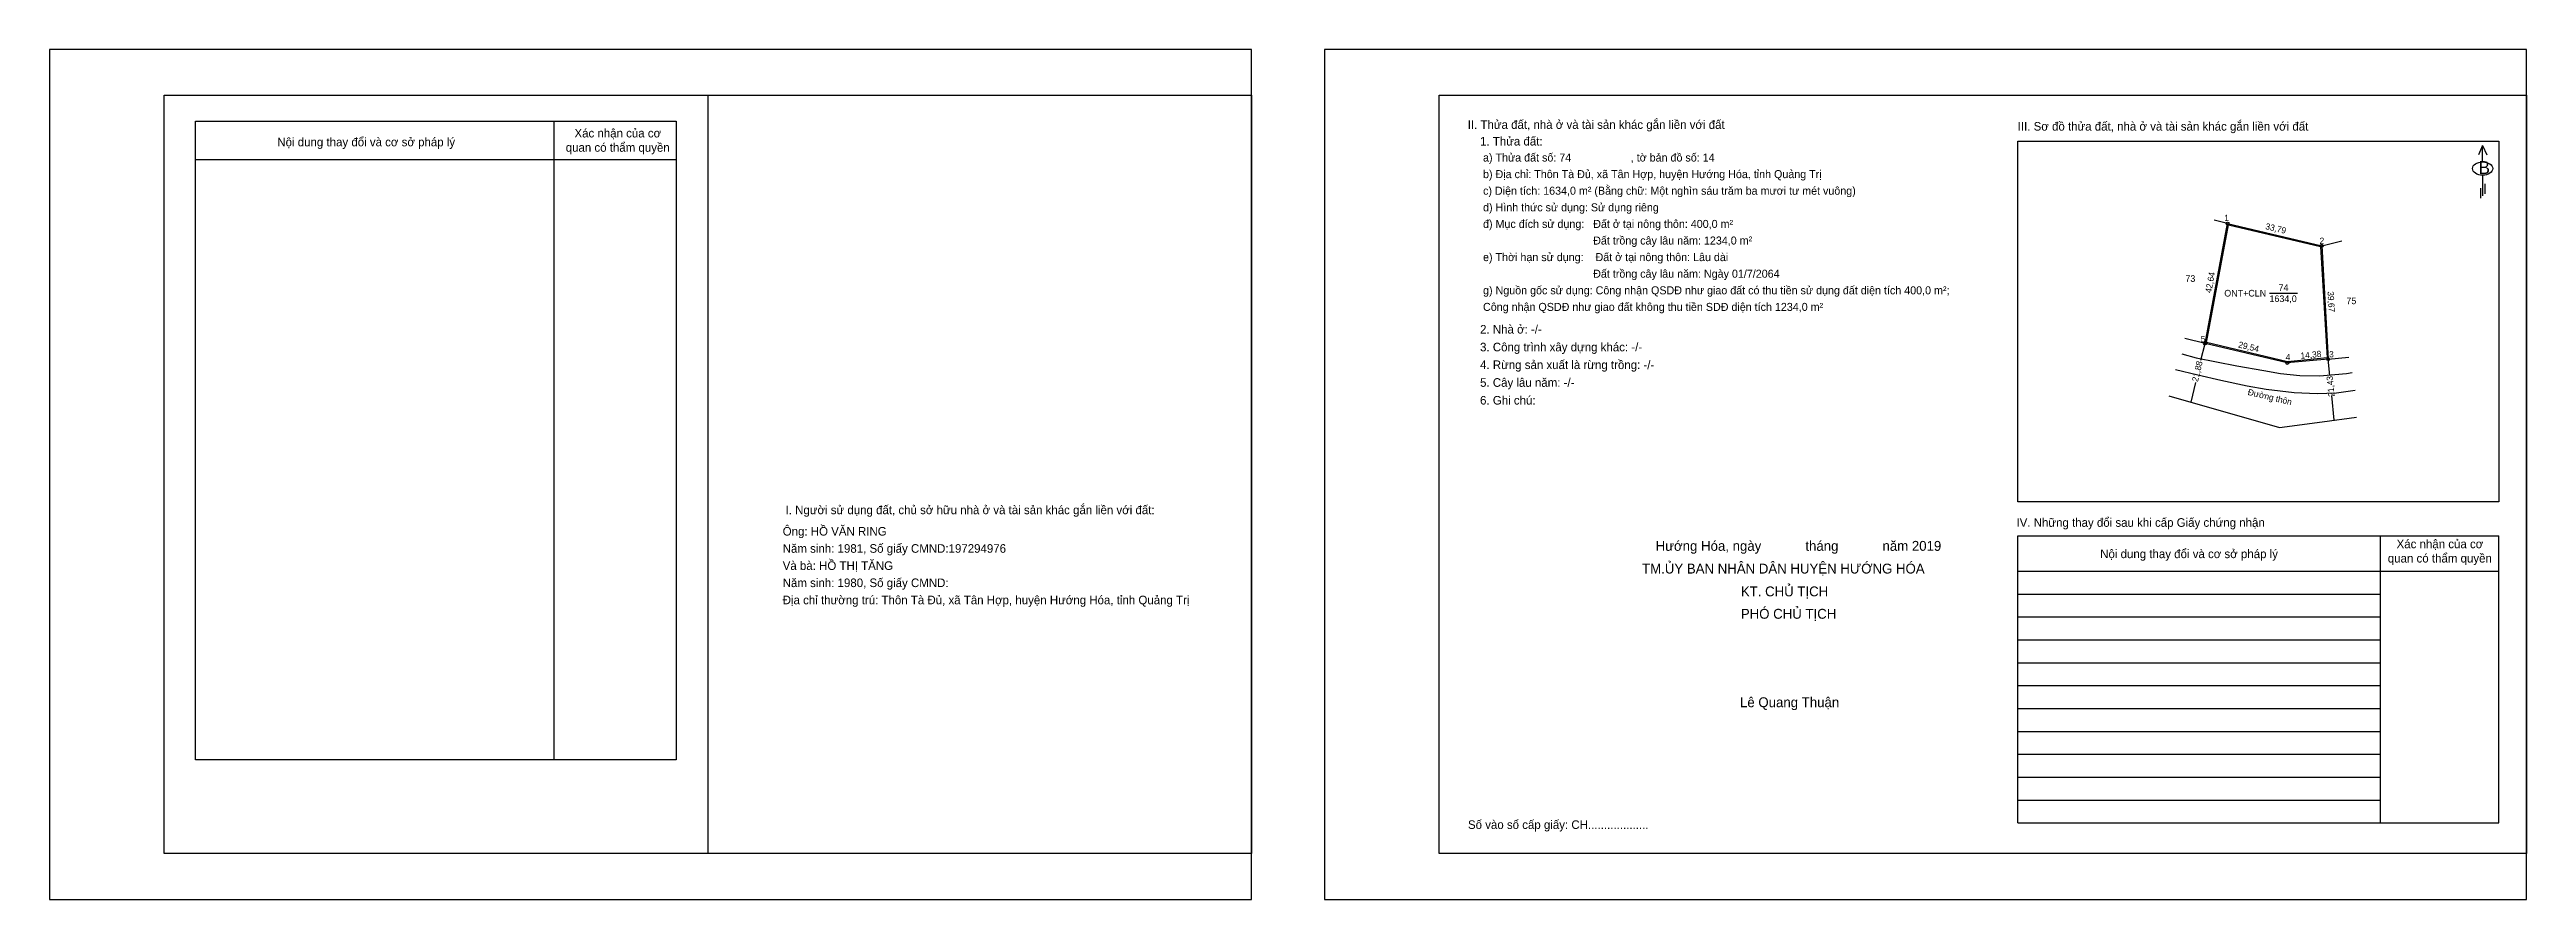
# Model space of a CAD drawing. Extents: x 552720 to 553586, y 1840201 to 1840498.
import ezdxf

# ---------------------------------------------------------------- set-up
doc = ezdxf.new("R2010")
doc.units = 0
for name, color, linetype in [('Level 1', 7, 'Continuous'), ('Level 11', 7, 'Continuous'), ('Level 12', 7, 'Continuous'), ('Level 13', 7, 'Continuous'), ('Level 14', 7, 'Continuous'), ('Level 15', 7, 'Continuous'), ('Level 16', 7, 'Continuous'), ('Level 17', 7, 'Continuous'), ('Level 18', 7, 'Continuous'), ('Level 19', 7, 'Continuous'), ('Level 2', 7, 'Continuous'), ('Level 20', 7, 'Continuous'), ('Level 21', 7, 'Continuous'), ('Level 3', 7, 'Continuous'), ('Level 4', 7, 'Continuous'), ('Level 5', 7, 'Continuous'), ('Level 6', 7, 'Continuous')]:
    doc.layers.add(name, color=color, linetype=linetype)

msp = doc.modelspace()

# ---------------------------------------------------------------- linework, layer by layer
at = {"layer": 'Level 1'}
for p, q in [((552771.49, 1840472.67), (552939.49, 1840472.67)), ((552771.49, 1840249.46), (552771.49, 1840472.67)), ((552939.49, 1840472.67), (552939.49, 1840249.46)), ((552771.49, 1840459.28), (552939.49, 1840459.28)), ((553408.37, 1840327.76), (553576.37, 1840327.76)), ((553534.92, 1840327.76), (553534.92, 1840227.44)), ((553408.37, 1840315.4), (553576.37, 1840315.4)), ((553408.37, 1840307.4), (553534.92, 1840307.4)), ((553408.37, 1840299.4), (553534.92, 1840299.4)), ((553408.37, 1840291.4), (553534.92, 1840291.4)), ((553408.37, 1840283.4), (553534.92, 1840283.4)), ((553408.37, 1840275.4), (553534.92, 1840275.4)), ((553408.37, 1840267.4), (553534.92, 1840267.4)), ((553408.37, 1840259.4), (553534.92, 1840259.4)), ((553408.37, 1840251.4), (553534.92, 1840251.4)), ((553408.37, 1840243.4), (553534.92, 1840243.4)), ((553408.37, 1840235.4), (553534.92, 1840235.4))]:
    msp.add_line(p, q, dxfattribs=at)
for points in [[(552896.76, 1840472.67), (552896.76, 1840249.46)], [(553408.37, 1840227.44), (553408.37, 1840327.76)], [(553576.37, 1840227.44), (553576.37, 1840327.76)], [(552939.49, 1840249.46), (552771.49, 1840249.46)]]:
    msp.add_lwpolyline(points, dxfattribs=at)
at = {"layer": 'Level 11'}
for centre in [(553481.65, 1840436.9), (553514.53, 1840429.13), (553473.75, 1840395), (553502.49, 1840388.16), (553516.8, 1840389.53)]:
    msp.add_circle(centre, 0.5, dxfattribs=at)
at = {"layer": 'Level 12'}
for p, q in [((553481.65, 1840436.9), (553477, 1840438)), ((553514.53, 1840429.13), (553521.6, 1840430.85)), ((553473.75, 1840395), (553466.67, 1840396.68)), ((553516.8, 1840389.53), (553524.04, 1840390.22))]:
    msp.add_line(p, q, dxfattribs=at)
at = {"layer": 'Level 15'}
msp.add_line((553496.27, 1840412.53), (553506.06, 1840412.53), dxfattribs=at)
at = {"layer": 'Level 17'}
msp.add_lwpolyline([(553516.38, 1840389.89), (553502.52, 1840388.56), (553474.21, 1840395.3), (553481.97, 1840436.41), (553514.15, 1840428.81)], close=True, dxfattribs=at)
at = {"layer": 'Level 18'}
for p, q in [((553473.75, 1840395), (553481.65, 1840436.9)), ((553481.65, 1840436.9), (553514.53, 1840429.13)), ((553514.53, 1840429.13), (553516.8, 1840389.53)), ((553502.49, 1840388.16), (553473.75, 1840395)), ((553516.8, 1840389.53), (553502.49, 1840388.16))]:
    msp.add_line(p, q, dxfattribs=at)
at = {"layer": 'Level 19'}
for points in [[(553461.15, 1840376.7), (553499.75, 1840365.62), (553514.67, 1840367.63)], [(553514.67, 1840367.63), (553526.63, 1840369.25)]]:
    msp.add_lwpolyline(points, dxfattribs=at)
at = {"layer": 'Level 2'}
for p, q in [((553206.08, 1840481.68), (553586.08, 1840481.68)), ((553206.08, 1840216.68), (553206.08, 1840481.68)), ((553408.37, 1840339.59), (553408.37, 1840465.7)), ((553408.37, 1840465.7), (553576.37, 1840465.7)), ((553576.37, 1840465.7), (553576.37, 1840339.59)), ((553576.37, 1840339.59), (553408.37, 1840339.59))]:
    msp.add_line(p, q, dxfattribs=at)
msp.add_lwpolyline([(553140.49, 1840216.69), (552760.49, 1840216.69), (552760.49, 1840481.69), (553140.49, 1840481.69)], close=True, dxfattribs=at)
for points in [[(552950.49, 1840481.69), (552950.49, 1840216.69)], [(553586.08, 1840481.68), (553586.08, 1840216.68), (553206.08, 1840216.68)]]:
    msp.add_lwpolyline(points, dxfattribs=at)
at = {"layer": 'Level 20'}
for points in [[(553463.48, 1840385.86), (553471.2, 1840384.03), (553479.23, 1840382.16), (553488.45, 1840380.16), (553495.15, 1840378.98), (553504.91, 1840377.85), (553512.93, 1840377.43), (553519.7, 1840377.67), (553526.18, 1840378.62)], [(553465.64, 1840391.34), (553470.67, 1840389.96), (553484.88, 1840387.17), (553494.26, 1840385.56), (553500.16, 1840384.51), (553506.86, 1840383.75), (553513.72, 1840383.7), (553523.24, 1840384.47), (553525.13, 1840384.78)]]:
    msp.add_lwpolyline(points, dxfattribs=at)
at = {"layer": 'Level 21'}
for p, q in [((553472.34, 1840389.09), (553473.75, 1840395)), ((553517.37, 1840383.8), (553516.82, 1840389.53)), ((553468.87, 1840374.48), (553470.51, 1840381.37)), ((553518.86, 1840368.2), (553518.03, 1840376.84))]:
    msp.add_line(p, q, dxfattribs=at)
at = {"layer": 'Level 3'}
msp.add_lwpolyline([(552720.49, 1840497.68), (552720.49, 1840200.68), (553140.49, 1840200.68), (553140.49, 1840497.68)], close=True, dxfattribs=at)
at = {"layer": 'Level 4'}
msp.add_lwpolyline([(553166.08, 1840497.68), (553166.08, 1840200.68), (553586.08, 1840200.68), (553586.08, 1840497.68)], close=True, dxfattribs=at)
at = {"layer": 'Level 5'}
for p, q in [((553570.74, 1840464.09), (553569.28, 1840460.9)), ((553570.74, 1840458.43), (553570.74, 1840464.09)), ((553570.74, 1840464.09), (553572.19, 1840460.9)), ((553570.76, 1840453.75), (553570.76, 1840446.61)), ((553570.01, 1840449.27), (553570.01, 1840445.79)), ((553571.58, 1840450.76), (553571.58, 1840447.28)), ((553408.37, 1840227.44), (553576.37, 1840227.44))]:
    msp.add_line(p, q, dxfattribs=at)
msp.add_ellipse((553570.76, 1840456.08), major_axis=(3.55, 0), ratio=0.655849, dxfattribs=at)

# ---------------------------------------------------------------- texts
at = {"layer": 'Level 1'}
for s, height, p in [('Xác nhận của cơ ', 3, (552903.93, 1840466.96)), ('Nội dung thay đổi và cơ sở pháp lý', 3, (552800.09, 1840463.86)), ('quan có thẩm quyền', 3, (552900.87, 1840461.96)), ('I. Người sử dụng đất, chủ sở hữu nhà ở và tài sản khác gắn liền với đất:', 3, (552977.7, 1840335.3)), ('IV. Những thay đổi sau khi cấp Giấy chứng nhận', 3, (553407.86, 1840330.9)), ('Nội dung thay đổi và cơ sở pháp lý', 3, (553437.11, 1840319.95)), ('Xác nhận của cơ ', 3, (553540.69, 1840323.41)), ('quan có thẩm quyền', 3, (553537.63, 1840318.41)), ('Lê Quang Thuận', 3.4537, (553311.24, 1840267.87))]:
    msp.add_text(s, height=height, dxfattribs=at).set_placement(p)
at = {"layer": 'Level 13'}
for s, p in [('1', (553480.48, 1840437.74)), ('2', (553513.79, 1840429.77)), ('5', (553472.27, 1840395.42)), ('3', (553517.11, 1840390.1)), ('4', (553501.92, 1840389.06))]:
    msp.add_text(s, height=2.18, dxfattribs=at).set_placement(p)
at = {"layer": 'Level 14'}
for s, p in [('73', (553466.89, 1840416.5)), ('75', (553523.15, 1840408.69))]:
    msp.add_text(s, height=2.329, dxfattribs=at).set_placement(p)
at = {"layer": 'Level 15'}
for s, p in [('ONT+CLN', (553480.48, 1840411.37)), ('1634,0', (553496.27, 1840409.43)), ('74', (553499.44, 1840413.31))]:
    msp.add_text(s, height=2.329, dxfattribs=at).set_placement(p)
at = {"layer": 'Level 16'}
for s, rotation, p in [('33,79', 346.70413, (553494.69, 1840434.94)), ('42,64', 79.32256, (553475.93, 1840412.48)), ('39,67', 273.28079, (553516.54, 1840413.13)), ('29,54', 346.61289, (553485.21, 1840393.6)), ('14,38', 5.46867, (553507.22, 1840389.59)), ('21,88', 76.61289, (553471.25, 1840381.42)), ('21,43', 95.46867, (553519.04, 1840376.43)), ('Đường thôn', 346.61289, (553488.52, 1840377.02))]:
    msp.add_text(s, height=2.183, rotation=rotation, dxfattribs=at).set_placement(p)
at = {"layer": 'Level 5'}
for s, height, p in [('II. Thửa đất, nhà ở và tài sản khác gắn liền với đất', 3, (553216.09, 1840469.95)), ('III. Sơ đồ thửa đất, nhà ở và tài sản khác gắn liền với đất', 3, (553408.28, 1840469.35)), ('B', 4.5, (553569.32, 1840454.18)), ('Hướng Hóa, ngày            tháng            năm 2019', 3.4537, (553281.75, 1840322.51)), ('TM.ỦY BAN NHÂN DÂN HUYỆN HƯỚNG HÓA', 3.4537, (553277.02, 1840314.57)), ('KT. CHỦ TỊCH', 3.4537, (553311.54, 1840306.6)), ('PHÓ CHỦ TỊCH', 3.4537, (553311.54, 1840298.77)), ('Số vào sổ cấp giấy: CH...................', 3, (553216.18, 1840225.32))]:
    msp.add_text(s, height=height, dxfattribs=at).set_placement(p)
at = {"layer": 'Level 6'}
for s, height, p in [('1. Thửa đất: ', 3, (553220.4, 1840464.14)), (' a) Thửa đất số: 74                    , tờ bản đồ số: 14', 2.8, (553220.4, 1840458.54)), (' b) Địa chỉ: Thôn Tà Đủ, xã Tân Hợp, huyện Hướng Hóa, tỉnh Quảng Trị', 2.8, (553220.4, 1840452.74)), (' c) Diện tích: 1634,0 m² (Bằng chữ: Một nghìn sáu trăm ba mươi tư mét vuông)', 2.8, (553220.4, 1840446.94)), (' d) Hình thức sử dụng: Sử dụng riêng', 2.8, (553220.4, 1840441.14)), (' đ) Mục đích sử dụng:   Đất ở tại nông thôn: 400,0 m²', 2.8, (553220.4, 1840435.34)), (' e) Thời hạn sử dụng:    Đất ở tại nông thôn: Lâu dài', 2.8, (553220.4, 1840423.74)), ('                                      Đất trồng cây lâu năm: 1234,0 m²', 2.8, (553220.4, 1840429.54)), ('                                      Đất trồng cây lâu năm: Ngày 01/7/2064', 2.8, (553220.4, 1840417.94)), (' g) Nguồn gốc sử dụng: Công nhận QSDĐ như giao đất có thu tiền sử dụng đất diện tích 400,0 m²;', 2.8, (553220.4, 1840412.14)), (' Công nhận QSDĐ như giao đất không thu tiền SDĐ diện tích 1234,0 m²', 2.8, (553220.4, 1840406.34)), ('2. Nhà ở: -/-', 3, (553220.4, 1840398.43)), ('3. Công trình xây dựng khác: -/-', 3, (553220.4, 1840392.22)), ('4. Rừng sản xuất là rừng trồng: -/-', 3, (553220.4, 1840386.02)), ('5. Cây lâu năm: -/-', 3, (553220.4, 1840379.82)), ('6. Ghi chú:', 3, (553220.4, 1840373.62)), ('Ông: HỒ VĂN RING', 3, (552976.7, 1840327.83)), ('Năm sinh: 1981, Số giấy CMND:197294976', 3, (552976.7, 1840321.83)), ('Và bà: HỒ THỊ TĂNG', 3, (552976.7, 1840315.83)), ('Địa chỉ thường trú: Thôn Tà Đủ, xã Tân Hợp, huyện Hướng Hóa, tỉnh Quảng Trị', 3, (552976.7, 1840303.83)), ('Năm sinh: 1980, Số giấy CMND:', 3, (552976.7, 1840309.83))]:
    msp.add_text(s, height=height, dxfattribs=at).set_placement(p)

doc.saveas('drawing.dxf')
